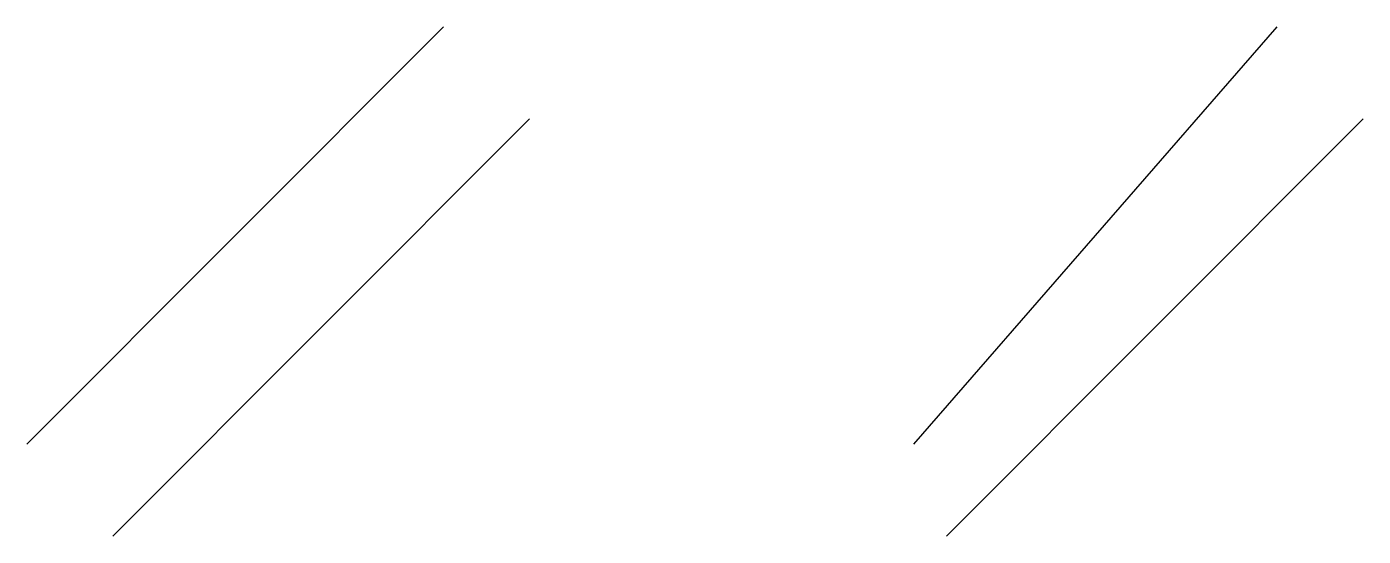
# Model space of a CAD drawing. Header units: inches. Extents: x -1.21 to 2, y 0 to 1.22.
import ezdxf

# ---------------------------------------------------------------- set-up
doc = ezdxf.new("R2010")
doc.units = ezdxf.units.IN
doc.header["$MEASUREMENT"] = 0

msp = doc.modelspace()

# ---------------------------------------------------------------- linework, layer by layer
for p, q in [((-1.2064, 0.221), (-0.2064, 1.221)), ((0.922, 0.221), (1.7936, 1.221)), ((-1, 0), (0, 1)), ((1, 0), (2, 1))]:
    msp.add_line(p, q)

doc.saveas('drawing.dxf')
